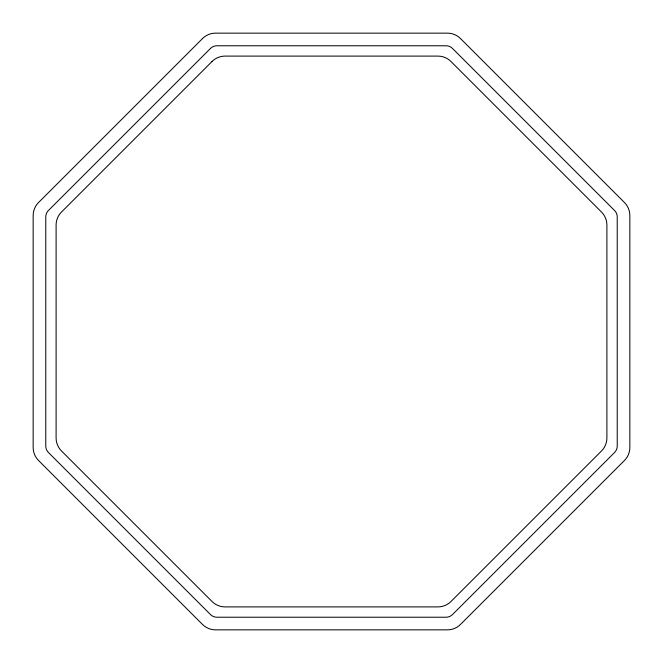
<?xml version="1.0" encoding="UTF-8"?>
<svg xmlns="http://www.w3.org/2000/svg" width="663" height="663" viewBox="0 0 663 663"><rect width="100%" height="100%" fill="white"/><g stroke="black" fill="none" stroke-linecap="round" stroke-linejoin="round"><path stroke-width="0.99" d="M202.538 38.529L38.529 202.538A18.357 18.357 0 0 0 33.15 215.525L33.15 447.475A18.357 18.357 0 0 0 38.529 460.462L202.538 624.471A18.357 18.357 0 0 0 215.525 629.85L447.475 629.85A18.357 18.357 0 0 0 460.462 624.471L624.471 460.462A18.357 18.357 0 0 0 629.85 447.475L629.85 215.525A18.357 18.357 0 0 0 624.471 202.538L460.462 38.529A18.357 18.357 0 0 0 447.475 33.15L215.525 33.15A18.357 18.357 0 0 0 202.538 38.529M210.461 48.465L48.465 210.461A9.183 9.183 0 0 0 45.772 216.95L45.772 446.05A9.183 9.183 0 0 0 48.465 452.539L210.461 614.535A9.183 9.183 0 0 0 216.95 617.228L446.05 617.228A9.183 9.183 0 0 0 452.539 614.535L614.535 452.539A9.183 9.183 0 0 0 617.228 446.05L617.228 216.95A9.183 9.183 0 0 0 614.535 210.461L452.539 48.465A9.183 9.183 0 0 0 446.05 45.772L216.95 45.772A9.183 9.183 0 0 0 210.461 48.465M212.044 61.477L61.477 212.044A18.357 18.357 0 0 0 56.098 225.03L56.098 437.97A18.357 18.357 0 0 0 61.477 450.956L212.044 601.523A18.357 18.357 0 0 0 225.03 606.902L437.97 606.902A18.357 18.357 0 0 0 450.956 601.523L601.523 450.956A18.357 18.357 0 0 0 606.902 437.97L606.902 225.03A18.357 18.357 0 0 0 601.523 212.044L450.956 61.477A18.357 18.357 0 0 0 437.97 56.098L225.03 56.098A18.357 18.357 0 0 0 212.044 61.477"/></g></svg>
